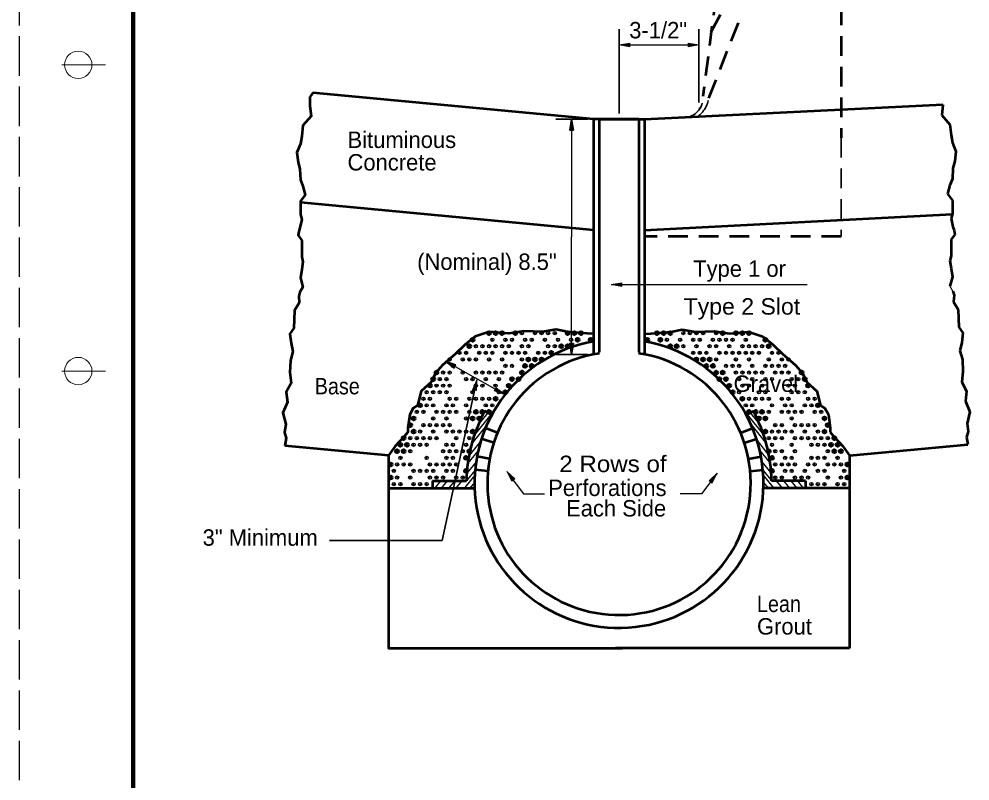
# Model space of a CAD drawing. Extents: x 105.4 to 140.8, y 56.9 to 78.9.
# Drawn here: x 107.01 to 115.7, y 67.92 to 74.89 of the extents above; entities that cross this region are included whole.
import ezdxf

# ---------------------------------------------------------------- set-up
doc = ezdxf.new("R2010")
doc.units = 0
doc.header["$LTSCALE"] = 0.06
doc.header["$PDMODE"] = 32
doc.header["$PDSIZE"] = 0.03
doc.linetypes.add('LONG_DASHED', pattern=[7.5, 6, -1.5])
doc.linetypes.add('MEDIUM_DASHED', pattern=[4.5, 3, -1.5])
for name, color, linetype, lineweight in [('1', 7, 'Continuous', 53), ('2', 7, 'MEDIUM_DASHED', 53), ('3', 7, 'Continuous', 13), ('5', 7, 'Continuous', 25), ('6', 7, 'Continuous', 13)]:
    doc.layers.add(name, color=color, linetype=linetype, lineweight=lineweight)

msp = doc.modelspace()

# ---------------------------------------------------------------- hatches: boundary and pattern name
at = {"layer": '1'}
for points in [[(112.58825, 74.63225), (112.58825, 74.66567), (112.48825, 74.649), (112.48825, 74.649)], [(113.11908, 74.63225), (113.11908, 74.66567), (113.21908, 74.649), (113.21908, 74.649)], [(112.07158, 73.87108), (112.03825, 73.87108), (112.05492, 73.97108), (112.05492, 73.97108)], [(112.07158, 71.91975), (112.03825, 71.91975), (112.05492, 71.81975), (112.05492, 71.81975)], [(110.98183, 71.69517), (110.99825, 71.72417), (110.90308, 71.759), (110.90308, 71.759)], [(111.34933, 71.4865), (111.36575, 71.5155), (111.4445, 71.45158), (111.4445, 71.45158)]]:
    msp.add_hatch(color=256, dxfattribs=at).paths.add_polyline_path(points)
at = {"layer": '3'}
for points in [[(112.41542, 72.45725), (112.51383, 72.47467), (112.51383, 72.43992), (112.51383, 72.43992)], [(111.18833, 71.58842), (111.18475, 71.4885), (111.15075, 71.49575), (111.15075, 71.49575)], [(111.46325, 70.75008), (111.53633, 70.68183), (111.50833, 70.66092), (111.50833, 70.66092)], [(113.38475, 70.73233), (113.31167, 70.66408), (113.33942, 70.64317), (113.33942, 70.64317)]]:
    msp.add_hatch(color=256, dxfattribs=at).paths.add_polyline_path(points)

# ---------------------------------------------------------------- linework, layer by layer
at = {"layer": '1', "linetype": 'LONG_DASHED', "lineweight": 25}
msp.add_line((107.00517, 78.86758), (107.00517, 56.86758), dxfattribs=at)
at = {"layer": '1', "lineweight": 158}
msp.add_line((108.04683, 78.36758), (108.04683, 57.36758), dxfattribs=at)
at = {"layer": '1', "lineweight": 35}
for p, q in [((112.48825, 74.02108), (112.48825, 74.793)), ((113.21908, 74.12383), (113.21908, 74.793)), ((112.20458, 73.97108), (111.91092, 73.97108)), ((112.20458, 71.81975), (111.91092, 71.81975))]:
    msp.add_line(p, q, dxfattribs=at)
at = {"layer": '1', "lineweight": 25}
for p, q in [((112.58825, 74.649), (113.11908, 74.649)), ((112.05492, 73.87108), (112.05492, 72.89542)), ((112.05492, 71.91975), (112.05492, 72.89542)), ((110.99008, 71.70967), (111.17375, 71.60525)), ((111.3575, 71.50092), (111.17375, 71.60525)), ((111.3175, 71.27), (111.16667, 71.08367)), ((111.28967, 71.28467), (111.21992, 71.19858)), ((113.659, 71.27), (113.80983, 71.08367)), ((113.68683, 71.28467), (113.75658, 71.19858)), ((111.28208, 71.1775), (111.143, 71.00567)), ((113.69442, 71.1775), (113.8335, 71.00567)), ((111.227, 71.03125), (111.11792, 70.89658)), ((113.7495, 71.03125), (113.8585, 70.89658)), ((111.20325, 70.94458), (111.10642, 70.82492)), ((113.77317, 70.94458), (113.87008, 70.82492)), ((111.1825, 70.83742), (111.10125, 70.73708)), ((113.794, 70.83742), (113.87525, 70.73708)), ((111.171, 70.7595), (111.10125, 70.67325)), ((113.8055, 70.7595), (113.87525, 70.67325)), ((110.85817, 70.66358), (110.80475, 70.59758)), ((110.9175, 70.66358), (110.86408, 70.59758)), ((110.98642, 70.66358), (110.93142, 70.59567)), ((111.05142, 70.66358), (110.994, 70.59258)), ((111.16975, 70.71517), (111.07967, 70.60383)), ((113.80675, 70.71517), (113.89683, 70.60383)), ((113.92508, 70.66358), (113.9825, 70.59258)), ((113.99008, 70.66358), (114.04508, 70.59567)), ((114.05892, 70.66358), (114.11242, 70.59758)), ((114.11833, 70.66358), (114.17175, 70.59758)), ((111.16767, 70.64925), (111.12433, 70.59567)), ((113.80883, 70.64925), (113.85217, 70.59567))]:
    msp.add_line(p, q, dxfattribs=at)
at = {"layer": '1', "lineweight": 13}
for p, q in [((107.79683, 74.46758), (107.39683, 74.46758)), ((115.448, 74.105), (115.448, 74.10075)), ((115.51275, 72.44325), (115.54008, 72.397)), ((112.307, 71.83892), (112.307, 71.82892)), ((112.6695, 71.83892), (112.6695, 71.82892)), ((107.79683, 71.66758), (107.39683, 71.66758)), ((110.78508, 70.59892), (110.784, 70.59758)), ((110.78508, 70.59567), (110.78508, 70.59892)), ((114.19142, 70.59892), (114.1925, 70.59758)), ((114.19142, 70.59567), (114.19142, 70.59892))]:
    msp.add_line(p, q, dxfattribs=at)
at = {"layer": '1'}
for p, q in [((112.72192, 73.97108), (115.448, 74.105)), ((115.448, 74.10075), (115.43733, 74.00792)), ((112.25458, 73.97108), (112.25458, 71.81975)), ((112.307, 73.97108), (112.307, 71.83892)), ((112.307, 73.97108), (112.6695, 73.97108)), ((112.6695, 73.97108), (112.307, 73.97108)), ((112.6695, 73.97108), (112.6695, 71.83892)), ((112.6695, 73.97108), (112.72192, 73.97108)), ((112.72192, 73.97108), (112.72192, 71.81975)), ((115.43733, 74.00792), (115.51275, 73.92192)), ((115.51275, 73.92192), (115.52317, 73.82308)), ((115.52317, 73.82308), (115.53442, 73.75433)), ((115.53442, 73.75433), (115.56642, 73.67342)), ((115.56642, 73.67342), (115.556, 73.58675)), ((115.54008, 73.52292), (115.53442, 73.42508)), ((115.556, 73.58675), (115.54008, 73.52292)), ((115.51275, 73.36725), (115.49117, 73.28658)), ((115.53442, 73.42508), (115.51275, 73.36725)), ((115.49117, 73.28658), (115.53442, 73.22808)), ((112.25458, 72.95567), (109.57708, 73.20733)), ((115.53442, 73.22808), (115.53442, 73.107)), ((112.72192, 72.95567), (115.53308, 73.10158)), ((115.53442, 73.107), (115.52317, 73.0615)), ((115.52317, 73.0615), (115.54008, 72.98575)), ((115.556, 72.917), (115.52317, 72.87042)), ((115.54008, 72.98575), (115.5505, 72.95133)), ((115.5505, 72.95133), (115.556, 72.917)), ((115.52317, 72.87042), (115.52317, 72.72)), ((115.52317, 72.72), (115.51275, 72.67367)), ((115.51275, 72.67367), (115.52317, 72.60492)), ((115.52317, 72.60492), (115.53442, 72.52925)), ((115.53442, 72.52925), (115.51275, 72.44325)), ((115.54008, 72.397), (115.5505, 72.36183)), ((115.5505, 72.36183), (115.54475, 72.29917)), ((115.54475, 72.29917), (115.58808, 72.22933)), ((115.58808, 72.22933), (115.59375, 72.06775)), ((112.96242, 72.02692), (113.064, 72.04583)), ((113.064, 72.04583), (113.18758, 72.02692)), ((115.59375, 72.06775), (115.6315, 72.01542)), ((112.72192, 72.00833), (112.77975, 72.01108)), ((112.77975, 72.01108), (112.96242, 72.02692)), ((113.18758, 72.02692), (113.35825, 72.0325)), ((113.35825, 72.0325), (113.49658, 72.01108)), ((113.49658, 72.01108), (113.67475, 72.02692)), ((113.67475, 72.02692), (113.803, 71.98192)), ((113.803, 71.98192), (113.89675, 71.90775)), ((115.6315, 72.01542), (115.62033, 71.92958)), ((113.89675, 71.90775), (113.98317, 71.82567)), ((115.62033, 71.92958), (115.60417, 71.85375)), ((113.98317, 71.82567), (114.10192, 71.72225)), ((115.60417, 71.85375), (115.62575, 71.77308)), ((114.10192, 71.72225), (114.16633, 71.64825)), ((115.62575, 71.77308), (115.6315, 71.663)), ((114.16633, 71.64825), (114.20575, 71.56567)), ((115.6315, 71.663), (115.62033, 71.56492)), ((114.20575, 71.56567), (114.29733, 71.48358)), ((115.62033, 71.56492), (115.6635, 71.48417)), ((114.29733, 71.48358), (114.32942, 71.35392)), ((115.6635, 71.48417), (115.65308, 71.392)), ((114.32942, 71.35392), (114.369, 71.32733)), ((115.65308, 71.392), (115.6955, 71.29342)), ((111.32542, 71.26575), (111.26075, 71.30058)), ((113.65108, 71.26575), (113.71575, 71.30058)), ((114.369, 71.32733), (114.40108, 71.26908)), ((114.40108, 71.26908), (114.41833, 71.14958)), ((115.6955, 71.29342), (115.66925, 71.18925)), ((115.66925, 71.18925), (115.67967, 71.11458)), ((111.377, 71.10158), (111.26875, 71.14658)), ((113.5995, 71.10158), (113.70775, 71.14658)), ((114.41833, 71.14958), (114.41833, 71.11008)), ((114.41833, 71.11008), (114.45042, 71.07025)), ((115.67967, 71.11458), (115.6635, 71.06283)), ((111.34367, 71.01125), (111.23208, 71.0475)), ((113.63283, 71.01125), (113.74442, 71.0475)), ((114.45042, 71.07025), (114.53458, 70.97992)), ((115.6635, 71.06283), (115.67658, 70.99733)), ((110.38192, 70.89558), (109.43408, 70.98475)), ((114.53458, 70.97992), (114.59458, 70.89558)), ((114.59458, 70.89558), (115.67658, 70.99733)), ((111.30592, 70.86375), (111.19075, 70.88558)), ((113.67058, 70.86375), (113.78575, 70.88558)), ((114.59458, 70.89558), (114.59458, 69.13492)), ((111.29008, 70.75225), (111.17342, 70.76325)), ((113.68642, 70.75225), (113.80308, 70.76325)), ((110.78508, 70.66358), (111.09433, 70.66358)), ((110.78508, 70.66358), (110.78508, 70.59567)), ((114.19142, 70.66358), (113.88217, 70.66358)), ((114.19142, 70.66358), (114.19142, 70.59567)), ((110.38192, 70.59567), (111.16842, 70.59567)), ((114.59458, 70.59567), (113.80808, 70.59567)), ((114.59458, 69.13492), (112.45558, 69.13492))]:
    msp.add_line(p, q, dxfattribs=at)
at = {"layer": '1', "lineweight": 13}
for points in [[(112.58825, 74.63225), (112.58825, 74.66567), (112.48825, 74.649), (112.48825, 74.649)], [(113.11908, 74.63225), (113.11908, 74.66567), (113.21908, 74.649), (113.21908, 74.649)]]:
    msp.add_lwpolyline(points, close=True, dxfattribs=at)
at = {"layer": '1'}
for points in [[(109.68942, 74.21225), (109.6635, 74.17283), (109.6635, 74.09208), (109.67417, 73.99917), (109.59875, 73.91325), (109.58833, 73.81433), (109.57708, 73.74567), (109.54508, 73.66475), (109.5555, 73.578), (109.57142, 73.51425), (109.57708, 73.41642), (109.59875, 73.35858), (109.62033, 73.27792), (109.57708, 73.21933), (109.57708, 73.09833), (109.58833, 73.05283), (109.57142, 72.97708), (109.561, 72.94267), (109.5555, 72.90833), (109.58833, 72.86175), (109.58833, 72.71125), (109.59875, 72.66492), (109.58833, 72.59625), (109.57708, 72.52058), (109.59875, 72.43458), (109.57142, 72.38825), (109.561, 72.35317), (109.56675, 72.29042), (109.5235, 72.22067), (109.51775, 72.059), (109.48008, 72.00675), (109.49117, 71.92083), (109.50733, 71.84508), (109.48575, 71.76442), (109.48008, 71.65425), (109.49117, 71.55625), (109.448, 71.4755), (109.45842, 71.38333), (109.416, 71.28467), (109.44225, 71.18058)], [(112.307, 73.97108), (112.25458, 73.97108), (109.68942, 74.21225)], [(112.25458, 72.00833), (112.19675, 72.01108), (112.01408, 72.02692), (111.9125, 72.04583), (111.78892, 72.02692), (111.61817, 72.0325), (111.47992, 72.01108), (111.30175, 72.02692), (111.1735, 71.98192), (111.07975, 71.90775), (110.99333, 71.82567), (110.87458, 71.72225), (110.81017, 71.64825), (110.77075, 71.56567), (110.67908, 71.48358), (110.64708, 71.35392), (110.60742, 71.32733), (110.57542, 71.26908), (110.55817, 71.14958), (110.55817, 71.11008), (110.52608, 71.07025), (110.44192, 70.97992), (110.38192, 70.89558)], [(109.44225, 71.18058), (109.43183, 71.10592), (109.448, 71.05408), (109.43408, 70.98475)], [(110.38192, 70.89558), (110.38192, 69.13492), (112.52092, 69.13492)]]:
    msp.add_lwpolyline(points, dxfattribs=at)
at = {"layer": '1', "lineweight": 35}
for points in [[(112.07158, 73.87108), (112.03825, 73.87108), (112.05492, 73.97108), (112.05492, 73.97108)], [(112.07158, 71.91975), (112.03825, 71.91975), (112.05492, 71.81975), (112.05492, 71.81975)]]:
    msp.add_lwpolyline(points, close=True, dxfattribs=at)
at = {"layer": '1', "lineweight": 25}
for points in [[(110.98183, 71.69517), (110.99825, 71.72417), (110.90308, 71.759), (110.90308, 71.759)], [(111.34933, 71.4865), (111.36575, 71.5155), (111.4445, 71.45158), (111.4445, 71.45158)]]:
    msp.add_lwpolyline(points, close=True, dxfattribs=at)
at = {"layer": '1', "lineweight": 13}
for centre in [(107.54683, 74.46758), (107.54683, 71.66758)]:
    msp.add_circle(centre, 0.125, dxfattribs=at)
at = {"layer": '1'}
for centre, radius, start, end in [((112.48745, 70.63988), 1.31984, 100.16425, 268.24941), ((112.48905, 70.63988), 1.31984, 268.18246, 79.83575), ((112.48745, 70.63988), 1.20261, 98.63064, 268.18021), ((112.48905, 70.63988), 1.20261, 268.10673, 81.36935), ((112.48745, 70.63988), 1.39337, 151.69333, 179.0274), ((112.48905, 70.63988), 1.39337, 0.97259, 28.30667)]:
    msp.add_arc(centre, radius, start, end, dxfattribs=at)
for p in [(111.15042, 71.95392), (111.30042, 72.01392), (111.36042, 72.01392), (111.42033, 72.01392), (111.54042, 72.01392), (112.02042, 72.01392), (112.08042, 72.01392), (112.11042, 71.95392), (112.14042, 72.01392), (112.23042, 71.95392), (112.74608, 71.95392), (112.83608, 72.01392), (112.86608, 71.95392), (112.89608, 72.01392), (112.95608, 72.01392), (113.43608, 72.01392), (113.55608, 72.01392), (113.61608, 72.01392), (113.67608, 72.01392), (113.82608, 71.95392), (111.12033, 71.89392), (111.96042, 71.89392), (112.02042, 71.89392), (112.95608, 71.89392), (113.01608, 71.89392), (113.85608, 71.89392), (111.66042, 71.77392), (111.72042, 71.77392), (111.78042, 71.77392), (111.87042, 71.83392), (113.19608, 71.77392), (113.25608, 71.77392), (113.31608, 71.77392), (111.63042, 71.71392), (111.69042, 71.71392), (113.28608, 71.71392), (113.34608, 71.71392), (110.79042, 71.59392), (110.82033, 71.65392), (111.51042, 71.59392), (111.57033, 71.59392), (111.60042, 71.65392), (113.37608, 71.65392), (113.40608, 71.59392), (113.43608, 71.65392), (113.46608, 71.59392), (114.15608, 71.65392), (114.18608, 71.59392), (110.76042, 71.53392), (111.48042, 71.53392), (113.49608, 71.53392), (114.21608, 71.53392), (111.45042, 71.47392), (113.52608, 71.47392), (110.67033, 71.35392), (111.36042, 71.41392), (113.61608, 71.41392), (114.30608, 71.35392), (111.18042, 71.29392), (111.24042, 71.29392), (111.30042, 71.29392), (113.67608, 71.29392), (113.73608, 71.29392), (113.79608, 71.29392), (110.58042, 71.17392), (110.61042, 71.23392), (111.15042, 71.23392), (111.21042, 71.23392), (113.76608, 71.23392), (113.82608, 71.23392), (114.36608, 71.23392), (114.39608, 71.17392), (110.61042, 71.11392), (111.15042, 71.11392), (113.82608, 71.11392), (114.36608, 71.11392), (110.49042, 70.99392), (110.52042, 71.05392), (110.55042, 70.99392), (114.42608, 70.99392), (114.45608, 71.05392), (114.48608, 70.99392), (110.46042, 70.93392), (110.52042, 70.93392), (111.12033, 70.93392), (113.85608, 70.93392), (114.45608, 70.93392), (114.51608, 70.93392), (110.40042, 70.81392), (111.09042, 70.87392), (113.88608, 70.87392), (114.57608, 70.81392), (111.09042, 70.75392), (113.88608, 70.75392), (110.40042, 70.69392), (114.57608, 70.69392)]:
    msp.add_point(p, dxfattribs=at)
at = {"layer": '2'}
for p, q in [((113.33117, 74.76933), (113.93975, 75.92692)), ((114.51775, 75.56858), (114.51775, 73.79892)), ((113.40942, 75.37733), (113.25483, 74.17658)), ((113.30842, 74.163), (113.594, 74.88592)), ((114.51775, 72.89792), (112.72192, 72.89792))]:
    msp.add_line(p, q, dxfattribs=at)
at = {"layer": '2', "lineweight": 35}
msp.add_line((114.51775, 73.79892), (114.51775, 72.89792), dxfattribs=at)
for centre, radius, start, end in [((113.07205, 74.16502), 0.18314, 288.31448, 3.62049), ((113.05812, 74.19928), 0.25286, 306.09551, 351.76274)]:
    msp.add_arc(centre, radius, start, end, dxfattribs=at)
at = {"layer": '3', "lineweight": 25}
for p, q in [((112.41542, 72.45725), (114.20883, 72.45725)), ((111.47217, 70.73233), (111.61383, 70.54375)), ((113.38475, 70.73233), (113.243, 70.54375)), ((111.61383, 70.54375), (111.80842, 70.54375)), ((113.243, 70.54375), (113.04842, 70.54375))]:
    msp.add_line(p, q, dxfattribs=at)
at = {"layer": '3', "lineweight": 35}
for p, q in [((111.18842, 71.58842), (110.87292, 70.11925)), ((110.87292, 70.11925), (109.84175, 70.11925))]:
    msp.add_line(p, q, dxfattribs=at)
at = {"layer": '3'}
for points in [[(112.41542, 72.45725), (112.51383, 72.47467), (112.51383, 72.43992), (112.51383, 72.43992)], [(111.18833, 71.58842), (111.18475, 71.4885), (111.15075, 71.49575), (111.15075, 71.49575)], [(111.46325, 70.75008), (111.53633, 70.68183), (111.50833, 70.66092), (111.50833, 70.66092)], [(113.38475, 70.73233), (113.31167, 70.66408), (113.33942, 70.64317), (113.33942, 70.64317)]]:
    msp.add_lwpolyline(points, close=True, dxfattribs=at)
at = {"layer": '5'}
for p in [(111.33042, 71.95392), (111.45042, 71.95392), (111.51042, 71.95392), (111.60042, 72.01392), (111.63042, 71.95392), (111.69042, 71.95392), (111.72042, 72.01392), (111.78042, 72.01392), (111.81042, 71.95392), (111.84042, 72.01392), (111.90042, 72.01392), (111.93042, 71.95392), (112.05042, 71.95392), (112.92608, 71.95392), (113.04608, 71.95392), (113.07608, 72.01392), (113.13608, 72.01392), (113.16608, 71.95392), (113.19608, 72.01392), (113.22608, 71.95392), (113.25608, 72.01392), (113.34608, 71.95392), (113.37608, 72.01392), (113.40608, 71.95392), (113.46608, 71.95392), (113.52608, 71.95392), (113.64608, 71.95392), (111.18042, 71.89392), (111.24042, 71.89392), (111.30042, 71.89392), (111.36042, 71.89392), (111.42033, 71.89392), (111.48042, 71.89392), (111.60042, 71.89392), (111.66042, 71.89392), (111.84042, 71.89392), (111.90042, 71.89392), (113.07608, 71.89392), (113.19608, 71.89392), (113.31608, 71.89392), (113.37608, 71.89392), (113.49608, 71.89392), (113.61608, 71.89392), (113.67608, 71.89392), (113.73608, 71.89392), (113.79608, 71.89392), (110.94042, 71.77392), (111.03042, 71.83392), (111.06042, 71.77392), (111.09042, 71.83392), (111.12033, 71.77392), (111.18042, 71.77392), (111.21042, 71.83392), (111.27033, 71.83392), (111.30042, 71.77392), (111.33042, 71.83392), (111.42033, 71.77392), (111.45042, 71.83392), (111.51042, 71.83392), (111.57033, 71.83392), (111.60042, 71.77392), (111.63042, 71.83392), (111.75042, 71.83392), (111.81042, 71.83392), (113.16608, 71.83392), (113.22608, 71.83392), (113.28608, 71.83392), (113.37608, 71.77392), (113.40608, 71.83392), (113.46608, 71.83392), (113.52608, 71.83392), (113.55608, 71.77392), (113.58608, 71.83392), (113.64608, 71.83392), (113.67608, 71.77392), (113.70608, 71.83392), (113.76608, 71.83392), (113.85608, 71.77392), (113.88608, 71.83392), (113.94608, 71.83392), (113.97608, 71.77392), (114.03608, 71.77392), (110.97033, 71.71392), (111.45042, 71.71392), (111.51042, 71.71392), (113.46608, 71.71392), (113.52608, 71.71392), (113.58608, 71.71392), (113.70608, 71.71392), (113.82608, 71.71392), (113.88608, 71.71392), (113.94608, 71.71392), (114.00608, 71.71392), (110.85042, 71.59392), (110.88042, 71.65392), (110.91042, 71.59392), (110.94042, 71.65392), (111.06042, 71.65392), (111.09042, 71.59392), (111.15042, 71.59392), (111.18042, 71.65392), (111.24042, 71.65392), (111.27033, 71.59392), (111.30042, 71.65392), (111.36042, 71.65392), (111.39042, 71.59392), (111.42033, 71.65392), (113.55608, 71.65392), (113.58608, 71.59392), (113.61608, 71.65392), (113.67608, 71.65392), (113.70608, 71.59392), (113.73608, 71.65392), (113.79608, 71.65392), (113.82608, 71.59392), (113.88608, 71.59392), (113.91608, 71.65392), (113.97608, 71.65392), (114.03608, 71.65392), (114.06608, 71.59392), (114.12608, 71.59392), (110.82033, 71.53392), (110.88042, 71.53392), (110.94042, 71.53392), (111.18042, 71.53392), (111.24042, 71.53392), (111.36042, 71.53392), (113.61608, 71.53392), (113.67608, 71.53392), (113.79608, 71.53392), (114.03608, 71.53392), (114.09608, 71.53392), (110.73042, 71.47392), (110.79042, 71.47392), (110.85042, 71.47392), (110.91042, 71.47392), (111.15042, 71.47392), (111.39042, 71.47392), (113.58608, 71.47392), (113.76608, 71.47392), (113.82608, 71.47392), (114.06608, 71.47392), (114.12608, 71.47392), (114.18608, 71.47392), (110.70042, 71.41392), (110.73042, 71.35392), (110.76042, 71.41392), (110.79042, 71.35392), (110.91042, 71.35392), (110.94042, 71.41392), (110.97033, 71.35392), (111.00042, 71.41392), (111.09042, 71.35392), (111.12033, 71.41392), (111.18042, 71.41392), (111.24042, 71.41392), (111.27033, 71.35392), (111.30042, 71.41392), (111.33042, 71.35392), (113.64608, 71.35392), (113.67608, 71.41392), (113.70608, 71.35392), (113.73608, 71.41392), (113.79608, 71.41392), (113.85608, 71.41392), (113.88608, 71.35392), (113.97608, 71.41392), (114.00608, 71.35392), (114.03608, 71.41392), (114.06608, 71.35392), (114.18608, 71.35392), (114.21608, 71.41392), (114.24608, 71.35392), (114.27608, 71.41392), (110.64042, 71.29392), (110.70042, 71.29392), (110.82033, 71.29392), (110.88042, 71.29392), (110.94042, 71.29392), (111.00042, 71.29392), (111.12033, 71.29392), (113.85608, 71.29392), (113.97608, 71.29392), (114.03608, 71.29392), (114.09608, 71.29392), (114.15608, 71.29392), (114.27608, 71.29392), (114.33608, 71.29392), (110.70042, 71.17392), (110.76042, 71.17392), (110.79042, 71.23392), (110.82033, 71.17392), (110.88042, 71.17392), (110.91042, 71.23392), (110.94042, 71.17392), (111.09042, 71.23392), (113.91608, 71.17392), (113.97608, 71.17392), (114.06608, 71.23392), (114.09608, 71.17392), (114.15608, 71.17392), (114.21608, 71.17392), (114.27608, 71.17392), (110.67033, 71.11392), (110.79042, 71.11392), (110.91042, 71.11392), (110.97033, 71.11392), (111.03042, 71.11392), (111.09042, 71.11392), (113.88608, 71.11392), (113.94608, 71.11392), (114.00608, 71.11392), (114.06608, 71.11392), (114.18608, 71.11392), (114.30608, 71.11392), (110.58042, 71.05392), (110.61042, 70.99392), (110.64042, 71.05392), (110.67033, 70.99392), (110.70042, 71.05392), (110.73042, 70.99392), (110.76042, 71.05392), (110.82033, 71.05392), (110.91042, 70.99392), (110.97033, 70.99392), (111.00042, 71.05392), (111.09042, 70.99392), (111.12033, 71.05392), (113.85608, 71.05392), (113.88608, 70.99392), (113.91608, 71.05392), (113.97608, 71.05392), (114.06608, 70.99392), (114.09608, 71.05392), (114.15608, 71.05392), (114.21608, 71.05392), (114.24608, 70.99392), (114.27608, 71.05392), (114.30608, 70.99392), (114.33608, 71.05392), (114.36608, 70.99392), (114.39608, 71.05392), (110.58042, 70.93392), (110.88042, 70.93392), (110.94042, 70.93392), (111.00042, 70.93392), (111.06042, 70.93392), (113.91608, 70.93392), (113.97608, 70.93392), (114.09608, 70.93392), (114.39608, 70.93392), (110.46042, 70.81392), (110.49042, 70.87392), (110.52042, 70.81392), (110.58042, 70.81392), (110.73042, 70.87392), (110.76042, 70.81392), (110.82033, 70.81392), (110.88042, 70.81392), (110.91042, 70.87392), (110.94042, 70.81392), (110.97033, 70.87392), (111.00042, 70.81392), (113.91608, 70.81392), (113.97608, 70.81392), (114.00608, 70.87392), (114.03608, 70.81392), (114.06608, 70.87392), (114.09608, 70.81392), (114.21608, 70.81392), (114.24608, 70.87392), (114.27608, 70.81392), (114.30608, 70.87392), (114.36608, 70.87392), (114.39608, 70.81392), (114.45608, 70.81392), (114.48608, 70.87392), (114.51608, 70.81392), (110.43042, 70.75392), (110.61042, 70.75392), (110.67033, 70.75392), (110.73042, 70.75392), (110.79042, 70.75392), (110.91042, 70.75392), (110.97033, 70.75392), (114.00608, 70.75392), (114.06608, 70.75392), (114.18608, 70.75392), (114.30608, 70.75392), (114.36608, 70.75392), (114.54608, 70.75392), (110.46042, 70.69392), (110.58042, 70.69392), (110.76042, 70.69392), (110.82033, 70.69392), (110.88042, 70.69392), (111.00042, 70.69392), (111.06042, 70.69392), (113.91608, 70.69392), (113.97608, 70.69392), (114.09608, 70.69392), (114.15608, 70.69392), (114.21608, 70.69392), (114.39608, 70.69392), (114.51608, 70.69392), (110.43042, 70.63392), (110.49042, 70.63392), (110.61042, 70.63392), (110.67033, 70.63392), (110.73042, 70.63392), (114.24608, 70.63392), (114.30608, 70.63392), (114.36608, 70.63392), (114.48608, 70.63392), (114.54608, 70.63392)]:
    msp.add_point(p, dxfattribs=at)
at = {"layer": '6'}
for p, q in [((113.21908, 74.649), (113.21917, 74.649)), ((113.21908, 74.07383), (113.21917, 74.07383)), ((112.48825, 73.97108), (112.48833, 73.97108))]:
    msp.add_line(p, q, dxfattribs=at)
at = {"layer": '6', "lineweight": 35}
for p, q in [((112.25458, 73.97108), (112.25467, 73.97108)), ((112.05492, 71.81975), (112.055, 71.81975)), ((112.25458, 71.81975), (112.25467, 71.81975))]:
    msp.add_line(p, q, dxfattribs=at)
at = {"layer": '6', "lineweight": 25}
for p, q in [((110.89675, 71.74792), (110.89683, 71.74792)), ((110.90308, 71.759), (110.90317, 71.759)), ((111.43817, 71.4405), (111.43825, 71.4405))]:
    msp.add_line(p, q, dxfattribs=at)

# ---------------------------------------------------------------- texts
at = {"layer": '1'}
msp.add_text('3-1/2"', height=0.15, dxfattribs=at).set_placement((112.58175, 74.709))
at = {"layer": '3'}
for s, p in [('Bituminous', (110.00733, 73.70692)), ('Concrete', (110.00733, 73.50117)), ('(Nominal) 8.5"', (110.64358, 72.59217)), ('Type 1 or', (113.16617, 72.529)), ('Gravel', (113.53508, 71.47683)), ('Perforations', (111.84108, 70.52492)), ('Each Side', (112.00458, 70.338)), ('3" Minimum', (108.68308, 70.07042)), ('Grout', (113.74908, 69.25833))]:
    msp.add_text(s, height=0.15, dxfattribs=at).set_placement(p)
for s, width, p in [('Type 2 Slot', 1.05, (113.07867, 72.18333)), ('Base', 0.9, (109.70775, 71.45442)), ('2 Rows of', 1.1, (111.94217, 70.74392)), ('Lean', 0.9, (113.74908, 69.464))]:
    msp.add_text(s, height=0.15, dxfattribs=dict(at, width=width)).set_placement(p)

doc.saveas('drawing.dxf')
